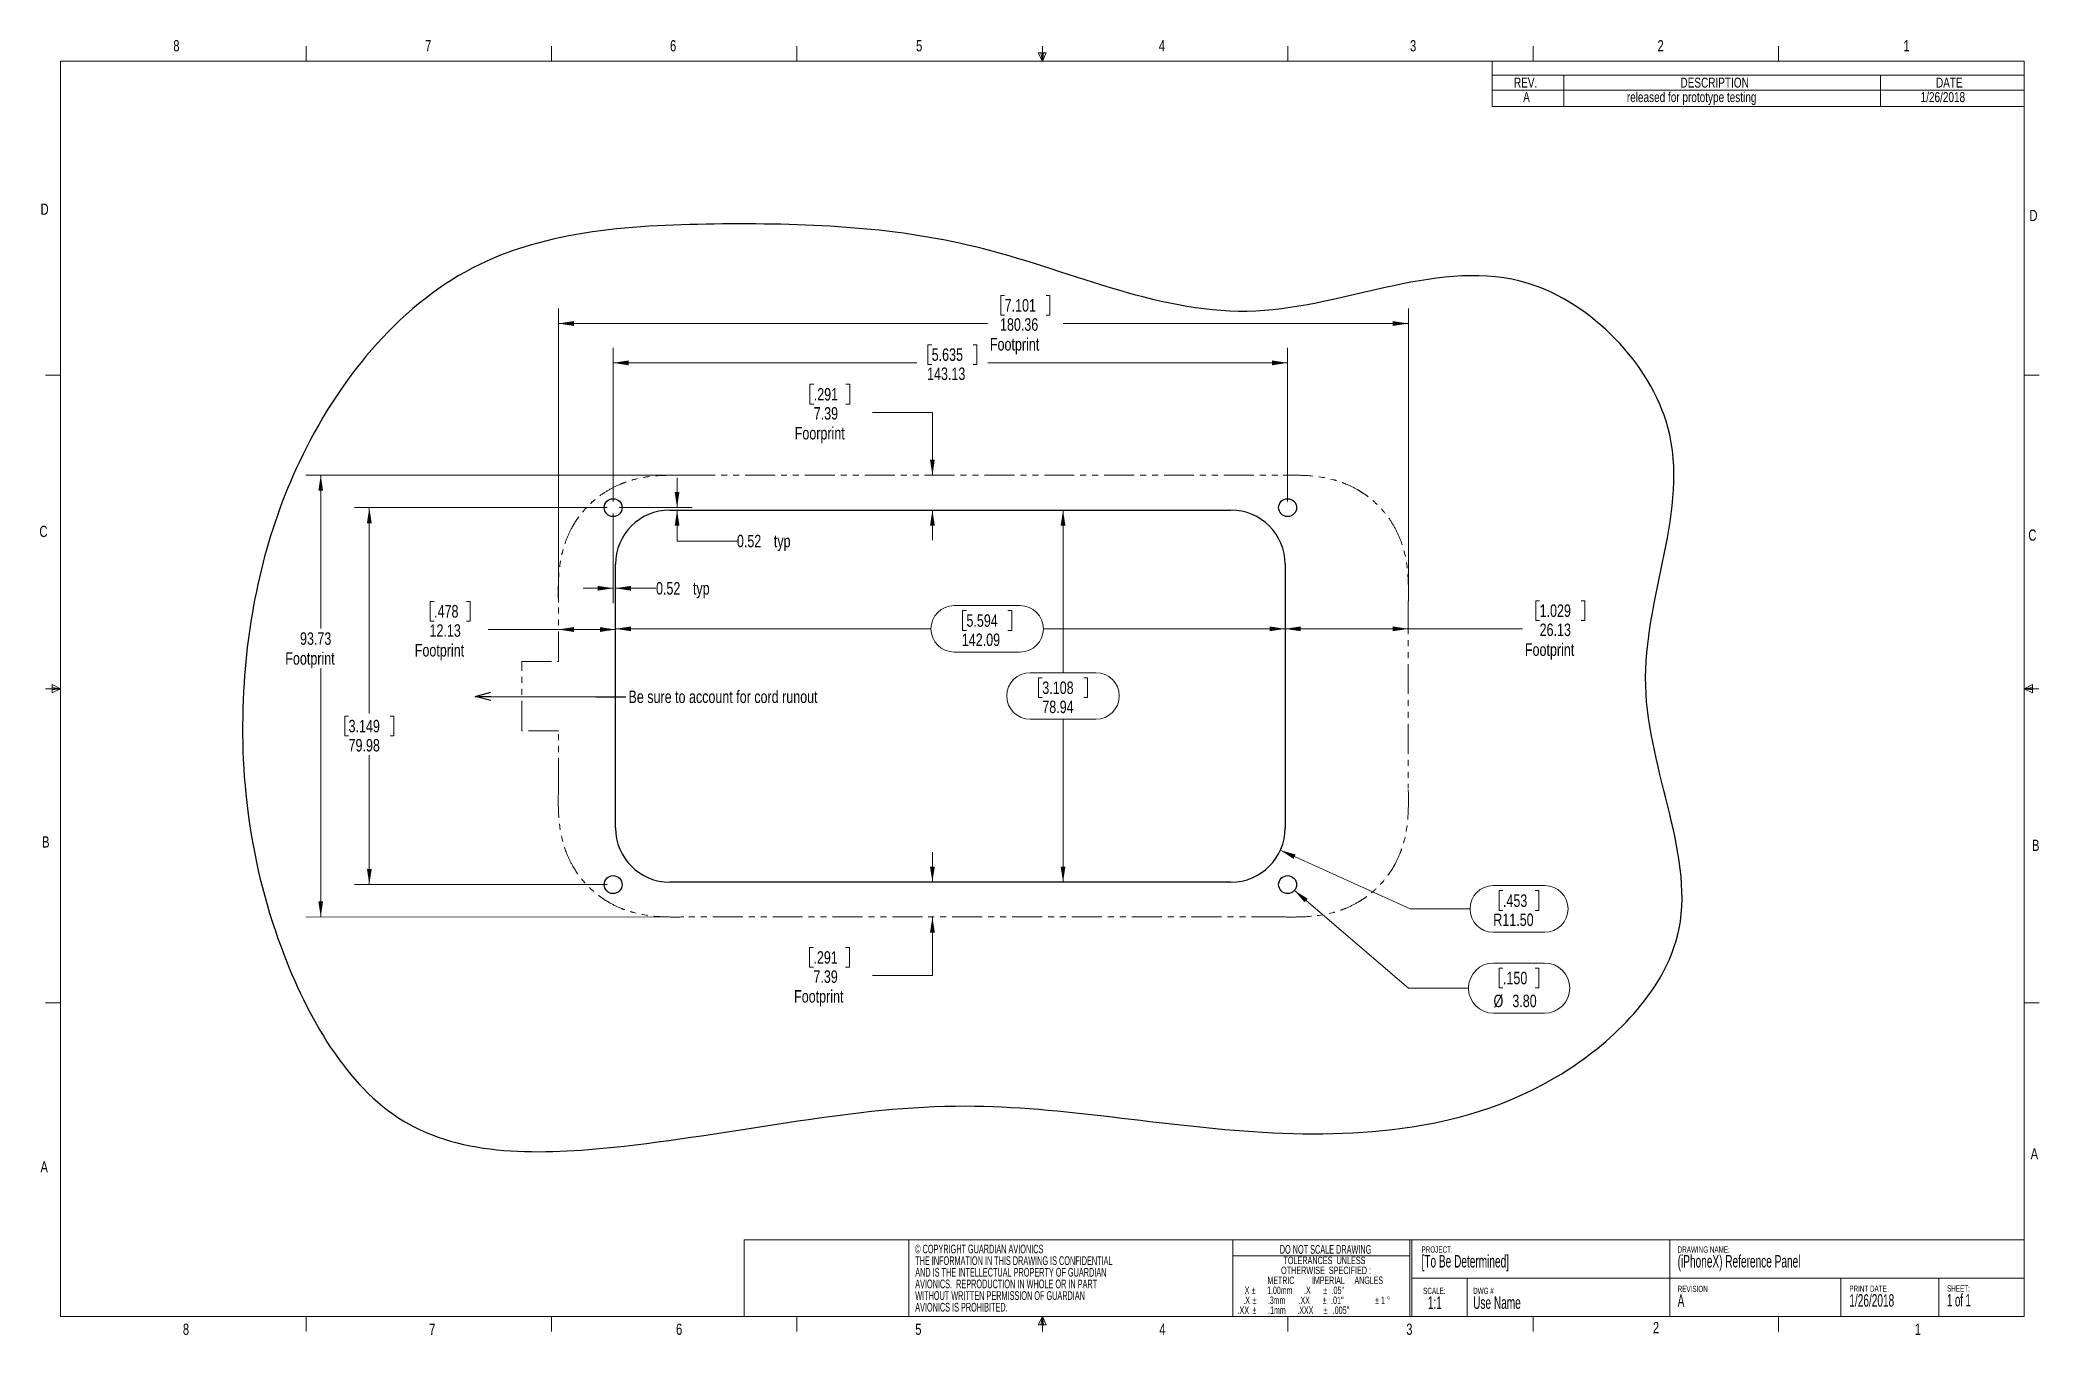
# Model space of a CAD drawing. Header units: millimetres. Extents: x 3 to 428, y 3 to 278.
import ezdxf

# ---------------------------------------------------------------- set-up
doc = ezdxf.new("R2010")
doc.units = ezdxf.units.MM
doc.linetypes.add('PHANTOM', pattern=[12.7, 6.35, -1.27, 1.27, -1.27, 1.27, -1.27])
doc.styles.add('SLDTEXTSTYLE0', font='TXT', dxfattribs={"width": 0.605})
doc.styles.add('SLDTEXTSTYLE1', font='TXT', dxfattribs={"width": 0.75})
doc.styles.add('SLDTEXTSTYLE2', font='TXT', dxfattribs={"width": 0.561765})
doc.styles.add('SLDTEXTSTYLE3', font='TXT', dxfattribs={"width": 0.56})
doc.styles.add('SLDTEXTSTYLE4', font='TXT', dxfattribs={"width": 0.5525})
doc.styles.add('SLDTEXTSTYLE5', font='TXT', dxfattribs={"width": 0.57})
doc.dimstyles.new('SLDDIMSTYLE0', dxfattribs={"dimtxt": 2.645833, "dimasz": 3.302, "dimexe": 0, "dimexo": 0.0625, "dimgap": 0.661458, "dimtad": 0, "dimtih": 1, "dimtoh": 1, "dimrnd": 1e-09, "dimzin": 12, "dimdsep": 46, "dimtxsty": 'SLDTEXTSTYLE1', "dimsah": 1, "dimcen": 0.09, "dimadec": 0, "dimazin": 3, "dimtfac": 1, "dimtofl": 0, "dimtmove": 0, "dimatfit": 3, "dimfxl": 1, "dimfrac": 2, "dimtolj": 1, "dimtzin": 12, "dimarcsym": 0})
doc.dimstyles.new('SLDDIMSTYLE1', dxfattribs={"dimtxt": 2.645833, "dimasz": 3.302, "dimexe": 0, "dimexo": 0.0625, "dimgap": 0.661458, "dimtad": 0, "dimtih": 1, "dimtoh": 1, "dimrnd": 1e-09, "dimzin": 4, "dimdsep": 46, "dimtxsty": 'SLDTEXTSTYLE1', "dimsah": 1, "dimcen": 0, "dimadec": 0, "dimazin": 1, "dimtfac": 1, "dimtofl": 0, "dimtmove": 0, "dimatfit": 3, "dimfxl": 1, "dimfrac": 2, "dimtolj": 1, "dimtzin": 12, "dimarcsym": 0})
doc.dimstyles.new('SLDDIMSTYLE2', dxfattribs={"dimtxt": 2.645833, "dimasz": 3.302, "dimexe": 0, "dimexo": 0.0625, "dimgap": 0.661458, "dimtad": 0, "dimtih": 1, "dimtoh": 1, "dimrnd": 1e-09, "dimzin": 4, "dimdsep": 46, "dimtxsty": 'SLDTEXTSTYLE1', "dimsah": 1, "dimcen": 0, "dimadec": 0, "dimazin": 1, "dimtfac": 1, "dimtofl": 0, "dimtmove": 0, "dimatfit": 3, "dimfxl": 1, "dimfrac": 2, "dimtolj": 1, "dimtzin": 12, "dimarcsym": 0})
doc.dimstyles.new('SLDDIMSTYLE3', dxfattribs={"dimtxt": 2.645833, "dimasz": 3.302, "dimexe": 0, "dimexo": 0.0625, "dimgap": 0.661458, "dimtad": 0, "dimtih": 1, "dimtoh": 1, "dimrnd": 1e-09, "dimzin": 12, "dimdsep": 46, "dimtxsty": 'SLDTEXTSTYLE1', "dimsah": 1, "dimcen": 0.09, "dimadec": 0, "dimazin": 3, "dimtfac": 1, "dimtofl": 0, "dimtmove": 0, "dimatfit": 3, "dimfxl": 1, "dimfrac": 2, "dimtolj": 1, "dimtzin": 12, "dimarcsym": 0})
doc.dimstyles.new('SLDDIMSTYLE4', dxfattribs={"dimtxt": 2.645833, "dimasz": 3.302, "dimexe": 0, "dimexo": 0.0625, "dimgap": 0.661458, "dimtad": 0, "dimtih": 1, "dimtoh": 1, "dimrnd": 1e-09, "dimzin": 12, "dimdsep": 46, "dimtxsty": 'SLDTEXTSTYLE1', "dimsah": 1, "dimcen": 0.09, "dimadec": 0, "dimazin": 3, "dimtfac": 1, "dimtmove": 0, "dimatfit": 0, "dimfxl": 1, "dimfrac": 2, "dimtolj": 1, "dimtzin": 12, "dimarcsym": 0})
doc.dimstyles.new('SLDDIMSTYLE5', dxfattribs={"dimtxt": 2.645833, "dimasz": 3.302, "dimexe": 0, "dimexo": 0.0625, "dimgap": 0.661458, "dimtad": 0, "dimtih": 1, "dimtoh": 1, "dimrnd": 1e-09, "dimdsep": 46, "dimtxsty": 'SLDTEXTSTYLE1', "dimsah": 1, "dimcen": 0.09, "dimadec": 0, "dimazin": 2, "dimtfac": 1, "dimtmove": 0, "dimatfit": 0, "dimfxl": 1, "dimfrac": 2, "dimtolj": 1, "dimtzin": 12, "dimarcsym": 0})
doc.dimstyles.new('SLDDIMSTYLE6', dxfattribs={"dimtxt": 0.18, "dimasz": 3.302, "dimexe": 0, "dimexo": 0.0625, "dimgap": 0, "dimtad": 0, "dimtih": 1, "dimtoh": 1, "dimdec": 0, "dimrnd": 1e-09, "dimzin": 0, "dimdsep": 46, "dimtxsty": 'Standard', "dimblk1": 'OPEN30', "dimblk2": 'OPEN30', "dimsah": 1, "dimcen": 0.09, "dimadec": 0, "dimazin": 0, "dimtfac": 3.302, "dimtdec": 0, "dimtofl": 0, "dimtmove": 0, "dimatfit": 3, "dimldrblk": 'OPEN30', "dimfxl": 1, "dimfrac": 2, "dimtolj": 1, "dimtzin": 0, "dimarcsym": 0})

# ---------------------------------------------------------------- blocks, each defined once
blk = doc.blocks.new('Block2')
at = {"color": 7, "linetype": 'Continuous', "lineweight": 18}
for p, q in [((12.8, 105.79), (11.04, 106.69)), ((11.04, 106.69), (11.04, 104.98)), ((11.04, 106.1), (12.8, 105.79)), ((12.8, 105.79), (9.62, 105.79)), ((11.04, 104.98), (12.8, 105.79)), ((11.04, 105.56), (12.8, 105.79)), ((11.04, 105.56), (12.8, 105.79))]:
    blk.add_line(p, q, dxfattribs=at)
blk = doc.blocks.new('Block3')
at = {"color": 7, "linetype": 'Continuous', "lineweight": 18}
for p, q in [((0, 0.81), (1.76, 1.71)), ((1.76, 1.12), (0, 0.81)), ((1.76, 0.58), (0, 0.81)), ((1.76, 0.58), (0, 0.81)), ((1.76, 0), (0, 0.81)), ((0, 0.81), (3.17, 0.81)), ((1.76, 1.71), (1.76, 0))]:
    blk.add_line(p, q, dxfattribs=at)
blk = doc.blocks.new('SW_NOTE_0')
at = {"color": 0, "linetype": 'Continuous', "lineweight": 0, "attachment_point": 1, "style": 'SLDTEXTSTYLE0'}
for s, insert, char_height in [('PROJECT:', (0, 1.71), 1.323), ('[To Be Determined]', (0, -0.12), 2.6458)]:
    blk.add_mtext(s, dxfattribs=dict(at, insert=insert, char_height=char_height))
blk = doc.blocks.new('SW_NOTE_1')
at = {"color": 0, "linetype": 'Continuous', "lineweight": 0, "attachment_point": 1, "style": 'SLDTEXTSTYLE0'}
for s, insert, char_height in [('SCALE:', (0, 1.71), 1.323), ('1:1', (0.99, -0.12), 2.646)]:
    blk.add_mtext(s, dxfattribs=dict(at, insert=insert, char_height=char_height))
blk = doc.blocks.new('SW_NOTE_2')
at = {"color": 0, "linetype": 'Continuous', "lineweight": 0, "attachment_point": 2}
for s, insert, char_height, style in [('DO NOT SCALE DRAWING', (15.77, 2.39), 1.8521, 'SLDTEXTSTYLE0'), ('OTHERWISE  SPECIFIED :', (15.87, -2.19), 1.5875, 'SLDTEXTSTYLE0'), ('TOLERANCES  UNLESS', (15.53, -0.07), 1.5875, 'SLDTEXTSTYLE0'), ('X', (-0.89, -6.42), 1.59, 'SLDTEXTSTYLE0'), ('%%p', (0.52, -6.42), 1.587, 'SLDTEXTSTYLE0'), ('1.00mm      .X', (7.99, -6.42), 1.5875, 'SLDTEXTSTYLE3'), ('METRIC         IMPERIAL     ANGLES', (15.7, -4.3), 1.5875, 'SLDTEXTSTYLE2'), ('%%p', (15.68, -6.42), 1.587, 'SLDTEXTSTYLE0'), ('.05"', (18.36, -6.42), 1.587, 'SLDTEXTSTYLE0'), ('.XX', (-1.69, -10.65), 1.587, 'SLDTEXTSTYLE0'), ('.X', (-0.99, -8.54), 1.587, 'SLDTEXTSTYLE0'), ('%%p', (0.66, -10.65), 1.587, 'SLDTEXTSTYLE0'), ('%%p', (0.68, -8.54), 1.587, 'SLDTEXTSTYLE0'), ('.3mm       .XX', (7.98, -8.54), 1.5875, 'SLDTEXTSTYLE4'), ('.1mm      .XXX', (8.38, -10.65), 1.5875, 'SLDTEXTSTYLE3'), ('%%p', (15.58, -8.54), 1.587, 'SLDTEXTSTYLE0'), ('%%p', (15.75, -10.65), 1.587, 'SLDTEXTSTYLE0'), ('.01"', (18.26, -8.54), 1.587, 'SLDTEXTSTYLE0'), ('.005"', (19.03, -10.65), 1.587, 'SLDTEXTSTYLE0'), ('%%p', (26.67, -8.54), 1.587, 'SLDTEXTSTYLE0'), ('1', (27.96, -8.54), 1.59, 'SLDTEXTSTYLE0'), ('%%d', (29.12, -8.54), 1.587, 'SLDTEXTSTYLE0')]:
    blk.add_mtext(s, dxfattribs=dict(at, insert=insert, char_height=char_height, style=style))
blk = doc.blocks.new('SW_NOTE_3')
at = {"color": 0, "linetype": 'Continuous', "lineweight": 0, "attachment_point": 1, "style": 'SLDTEXTSTYLE0'}
for s, insert, char_height in [('DWG #', (0, 1.71), 1.323), ('Use Name', (0, -0.12), 2.646)]:
    blk.add_mtext(s, dxfattribs=dict(at, insert=insert, char_height=char_height))
blk = doc.blocks.new('SW_NOTE_4')
at = {"color": 0, "linetype": 'Continuous', "lineweight": 0, "attachment_point": 1, "style": 'SLDTEXTSTYLE0'}
for s, insert, char_height in [('REVISION', (0, 1.71), 1.323), ('A', (0, -0.12), 2.65)]:
    blk.add_mtext(s, dxfattribs=dict(at, insert=insert, char_height=char_height))
blk = doc.blocks.new('SW_NOTE_5')
at = {"color": 0, "linetype": 'Continuous', "lineweight": 0, "attachment_point": 1}
for s, insert, char_height, style in [('SHEET:', (0, 1.71), 1.323, 'SLDTEXTSTYLE0'), ('1 of 1', (0, -0.12), 2.646, 'SLDTEXTSTYLE5')]:
    blk.add_mtext(s, dxfattribs=dict(at, insert=insert, char_height=char_height, style=style))
blk = doc.blocks.new('SW_NOTE_6')
at = {"color": 0, "linetype": 'Continuous', "lineweight": 0, "attachment_point": 1, "style": 'SLDTEXTSTYLE0'}
for s, insert, char_height in [('DRAWING NAME:', (0, 1.71), 1.3229), ('(iPhoneX) Reference Panel', (0, -0.12), 2.6458)]:
    blk.add_mtext(s, dxfattribs=dict(at, insert=insert, char_height=char_height))
blk = doc.blocks.new('SW_NOTE_7')
at = {"color": 0, "linetype": 'Continuous', "lineweight": 0, "attachment_point": 1, "style": 'SLDTEXTSTYLE0'}
for s, insert, char_height in [('PRINT DATE', (0, 1.71), 1.323), ('1/26/2018', (0, -0.12), 2.646)]:
    blk.add_mtext(s, dxfattribs=dict(at, insert=insert, char_height=char_height))
blk = doc.blocks.new('SW_NOTE_8')
at = {"color": 0, "linetype": 'Continuous', "lineweight": 0, "char_height": 1.8521, "attachment_point": 1, "style": 'SLDTEXTSTYLE0'}
for s, insert in [('© COPYRIGHT GUARDIAN AVIONICS', (0, 2.39)), ('AND IS THE INTELLECTUAL PROPERTY OF GUARDIAN', (0, -2.55)), ('THE INFORMATION IN THIS DRAWING IS CONFIDENTIAL', (0, -0.08)), ('AVIONICS.  REPRODUCTION IN WHOLE OR IN PART', (0, -5.02)), ('WITHOUT WRITTEN PERMISSION OF GUARDIAN', (0, -7.49)), ('AVIONICS IS PROHIBITED.', (0, -9.96))]:
    blk.add_mtext(s, dxfattribs=dict(at, insert=insert))
blk = doc.blocks.new('SW_TABLEANNOTATION_0')
at = {"color": 0, "linetype": 'Continuous', "lineweight": 18}
for p, q in [((0, 0), (0, -9.63)), ((112.87, 0), (0, 0)), ((112.87, -9.63), (112.87, 0)), ((0, -2.95), (112.87, -2.95)), ((15.24, -2.95), (15.24, -6.13)), ((82.39, -2.95), (82.39, -6.13)), ((0, -6.13), (112.87, -6.13)), ((15.24, -6.13), (15.24, -9.63)), ((82.39, -6.13), (82.39, -9.63)), ((0, -9.63), (112.87, -9.63))]:
    blk.add_line(p, q, dxfattribs=at)
at = {"color": 0, "linetype": 'Continuous', "lineweight": 18, "attachment_point": 1, "style": 'SLDTEXTSTYLE1'}
for s, insert, char_height in [('REV.', (4.63, -3.49), 2.117), ('DESCRIPTION', (39.96, -3.49), 2.1167), ('DATE', (94.18, -3.49), 2.117), ('A', (6.58, -6.56), 2.12), ('released for prototype testing', (28.58, -6.56), 2.1167), ('1/26/2018', (90.92, -6.56), 2.117)]:
    blk.add_mtext(s, dxfattribs=dict(at, insert=insert, char_height=char_height))
blk = doc.blocks.new('_D')
at = {"color": 7, "linetype": 'Continuous', "lineweight": 18}
for p, q in [((197.4, 157.6), (211.37, 157.6)), ((199.99, 156.53), (199.18, 156.53)), ((199.18, 156.53), (199.18, 152.33)), ((208.78, 156.53), (209.59, 156.53)), ((209.59, 156.53), (209.59, 152.33)), ((125.53, 152.66), (192.46, 152.66)), ((199.18, 152.33), (199.99, 152.33)), ((209.59, 152.33), (208.78, 152.33)), ((267.62, 152.66), (216.31, 152.66)), ((211.37, 147.73), (197.4, 147.73))]:
    blk.add_line(p, q, dxfattribs=at)
for centre, start, end in [((197.4, 152.66), 90, 270), ((211.37, 152.66), 270, 90)]:
    blk.add_arc(centre, 4.94, start, end, dxfattribs=at)
for points in [[(125.53, 152.66), (128.83, 152.16), (128.83, 153.17)], [(267.62, 152.66), (264.32, 153.17), (264.32, 152.16)]]:
    blk.add_solid(points, dxfattribs=at)
at = {"color": 7, "linetype": 'Continuous', "lineweight": 18, "char_height": 2.646, "attachment_point": 1, "style": 'SLDTEXTSTYLE1'}
for s, insert in [('5.594', (199.99, 155.74)), ('142.09', (199.01, 151.67))]:
    blk.add_mtext(s, dxfattribs=dict(at, insert=insert))
blk = doc.blocks.new('_D_1')
at = {"color": 7, "linetype": 'Continuous', "lineweight": 18}
for p, q in [((220.49, 177.86), (220.49, 143.36)), ((213.5, 143.36), (227.47, 143.36)), ((216.09, 142.28), (215.28, 142.28)), ((215.28, 142.28), (215.28, 138.08)), ((224.88, 142.28), (225.69, 142.28)), ((225.69, 142.28), (225.69, 138.08)), ((215.28, 138.08), (216.09, 138.08)), ((225.69, 138.08), (224.88, 138.08)), ((227.47, 133.48), (213.5, 133.48)), ((220.49, 98.92), (220.49, 133.48))]:
    blk.add_line(p, q, dxfattribs=at)
for centre, start, end in [((213.5, 138.42), 90, 270), ((227.47, 138.42), 270, 90)]:
    blk.add_arc(centre, 4.94, start, end, dxfattribs=at)
for points in [[(220.49, 177.86), (219.98, 174.56), (220.99, 174.56)], [(220.49, 98.92), (220.99, 102.22), (219.98, 102.22)]]:
    blk.add_solid(points, dxfattribs=at)
at = {"color": 7, "linetype": 'Continuous', "lineweight": 18, "char_height": 2.646, "attachment_point": 1, "style": 'SLDTEXTSTYLE1'}
for s, insert in [('3.108', (216.09, 141.49)), ('78.94', (216.09, 137.43))]:
    blk.add_mtext(s, dxfattribs=dict(at, insert=insert))
blk = doc.blocks.new('_D_2')
at = {"color": 7, "linetype": 'Continuous', "lineweight": 18}
for p, q in [((266.6, 105.69), (294.15, 93.24)), ((311.79, 98.18), (322.72, 98.18)), ((313.84, 97.11), (313.03, 97.11)), ((313.03, 97.11), (313.03, 92.9)), ((320.68, 97.11), (321.48, 97.11)), ((321.48, 97.11), (321.48, 92.9)), ((294.15, 93.24), (306.85, 93.24)), ((313.03, 92.9), (313.84, 92.9)), ((321.48, 92.9), (320.68, 92.9)), ((322.72, 88.3), (311.79, 88.3))]:
    blk.add_line(p, q, dxfattribs=at)
for centre, start, end in [((311.79, 93.24), 90, 270), ((322.72, 93.24), 270, 90)]:
    blk.add_arc(centre, 4.94, start, end, dxfattribs=at)
blk.add_solid([(266.6, 105.69), (269.4, 103.86), (269.82, 104.79)], dxfattribs=at)
at = {"color": 7, "linetype": 'Continuous', "lineweight": 18, "char_height": 2.646, "attachment_point": 1, "style": 'SLDTEXTSTYLE1'}
for s, insert in [('.453', (313.84, 96.31)), ('R11.50', (311.79, 92.25))]:
    blk.add_mtext(s, dxfattribs=dict(at, insert=insert))
blk = doc.blocks.new('_D_3')
at = {"color": 7, "linetype": 'Continuous', "lineweight": 18}
for p, q in [((123.74, 178.38), (70.1, 178.38)), ((73.28, 178.38), (73.28, 134.68)), ((68.88, 134.15), (68.08, 134.15)), ((68.08, 134.15), (68.08, 129.94)), ((77.68, 134.15), (78.48, 134.15)), ((78.48, 134.15), (78.48, 129.94)), ((68.08, 129.94), (68.88, 129.94)), ((78.48, 129.94), (77.68, 129.94)), ((73.28, 98.4), (73.28, 125.88)), ((123.74, 98.4), (70.1, 98.4))]:
    blk.add_line(p, q, dxfattribs=at)
for points in [[(73.28, 178.38), (72.77, 175.08), (73.79, 175.08)], [(73.28, 98.4), (73.79, 101.7), (72.77, 101.7)]]:
    blk.add_solid(points, dxfattribs=at)
at = {"color": 7, "linetype": 'Continuous', "lineweight": 18, "char_height": 2.646, "attachment_point": 1, "style": 'SLDTEXTSTYLE1'}
for s, insert in [('3.149', (68.88, 133.35)), ('79.98', (68.88, 129.29))]:
    blk.add_mtext(s, dxfattribs=dict(at, insert=insert))
blk = doc.blocks.new('_D_4')
at = {"color": 7, "linetype": 'Continuous', "lineweight": 18}
for p, q in [((125.01, 179.65), (125.01, 212.27)), ((192.61, 212.96), (191.81, 212.96)), ((191.81, 212.96), (191.81, 208.76)), ((201.41, 212.96), (202.21, 212.96)), ((202.21, 212.96), (202.21, 208.76)), ((268.14, 179.65), (268.14, 212.27)), ((125.01, 209.1), (189.49, 209.1)), ((191.81, 208.76), (192.61, 208.76)), ((202.21, 208.76), (201.41, 208.76)), ((268.14, 209.1), (204.53, 209.1))]:
    blk.add_line(p, q, dxfattribs=at)
for points in [[(125.01, 209.1), (128.31, 208.59), (128.31, 209.61)], [(268.14, 209.1), (264.84, 209.61), (264.84, 208.59)]]:
    blk.add_solid(points, dxfattribs=at)
at = {"color": 7, "linetype": 'Continuous', "lineweight": 18, "char_height": 2.646, "attachment_point": 1, "style": 'SLDTEXTSTYLE1'}
for s, insert in [('5.635', (192.61, 212.17)), ('143.13', (191.64, 208.11))]:
    blk.add_mtext(s, dxfattribs=dict(at, insert=insert))
blk = doc.blocks.new('_D_5')
at = {"color": 7, "linetype": 'Continuous', "lineweight": 18}
for p, q in [((269.58, 97.16), (293.81, 76.43)), ((311.84, 81.75), (322.67, 81.75)), ((313.84, 80.68), (313.03, 80.68)), ((313.03, 80.68), (313.03, 76.48)), ((320.68, 80.68), (321.48, 80.68)), ((321.48, 80.68), (321.48, 76.48)), ((293.81, 76.43), (306.51, 76.43)), ((313.03, 76.48), (313.84, 76.48)), ((321.48, 76.48), (320.68, 76.48)), ((322.67, 71.1), (311.84, 71.1))]:
    blk.add_line(p, q, dxfattribs=at)
for centre, start, end in [((311.84, 76.43), 90, 270), ((322.67, 76.43), 270, 90)]:
    blk.add_arc(centre, 5.33, start, end, dxfattribs=at)
blk.add_solid([(269.58, 97.16), (271.76, 94.63), (272.42, 95.4)], dxfattribs=at)
at = {"color": 7, "linetype": 'Continuous', "lineweight": 18, "char_height": 2.646, "attachment_point": 1, "style": 'SLDTEXTSTYLE1'}
for s, insert in [('.150', (313.84, 79.89)), ('%%c', (311.84, 75.04)), ('3.80', (315.83, 75.04))]:
    blk.add_mtext(s, dxfattribs=dict(at, insert=insert))
blk = doc.blocks.new('_D_6')
at = {"color": 7, "linetype": 'Continuous', "lineweight": 18}
for p, q in [((139.05, 185.25), (59.79, 185.25)), ((62.97, 185.25), (62.97, 152.71)), ((62.97, 91.53), (62.97, 144.3)), ((139.05, 91.52), (59.79, 91.53))]:
    blk.add_line(p, q, dxfattribs=at)
for points in [[(62.97, 185.25), (62.46, 181.95), (63.47, 181.95)], [(62.97, 91.53), (63.47, 94.83), (62.46, 94.83)]]:
    blk.add_solid(points, dxfattribs=at)
at = {"color": 7, "linetype": 'Continuous', "lineweight": 18, "char_height": 2.646, "attachment_point": 1, "style": 'SLDTEXTSTYLE1'}
for s, insert in [('93.73', (58.57, 151.92)), ('Footprint', (55.45, 147.71))]:
    blk.add_mtext(s, dxfattribs=dict(at, insert=insert))
blk = doc.blocks.new('_D_7')
at = {"color": 7, "linetype": 'Continuous', "lineweight": 18}
for p, q in [((113.4, 159.17), (113.4, 220.63)), ((208.09, 223.42), (207.28, 223.42)), ((207.28, 223.42), (207.28, 219.21)), ((216.88, 223.42), (217.69, 223.42)), ((217.69, 223.42), (217.69, 219.21)), ((293.76, 159.17), (293.76, 220.63)), ((113.4, 217.45), (204.43, 217.45)), ((207.28, 219.21), (208.09, 219.21)), ((217.69, 219.21), (216.88, 219.21)), ((293.76, 217.45), (220.54, 217.45))]:
    blk.add_line(p, q, dxfattribs=at)
for points in [[(113.4, 217.45), (116.7, 216.94), (116.7, 217.96)], [(293.76, 217.45), (290.45, 217.96), (290.45, 216.94)]]:
    blk.add_solid(points, dxfattribs=at)
at = {"color": 7, "linetype": 'Continuous', "lineweight": 18, "char_height": 2.646, "attachment_point": 1, "style": 'SLDTEXTSTYLE1'}
for s, insert in [('7.101', (208.09, 222.63)), ('180.36', (207.11, 218.56)), ('Footprint', (204.97, 214.36))]:
    blk.add_mtext(s, dxfattribs=dict(at, insert=insert))
blk = doc.blocks.new('_D_8')
at = {"color": 7, "linetype": 'Continuous', "lineweight": 18}
for p, q in [((321.62, 158.63), (320.82, 158.63)), ((320.82, 158.63), (320.82, 154.43)), ((330.42, 158.63), (331.22, 158.63)), ((331.22, 158.63), (331.22, 154.43)), ((320.82, 154.43), (321.62, 154.43)), ((331.22, 154.43), (330.42, 154.43)), ((267.62, 152.66), (293.76, 152.66)), ((293.76, 152.66), (317.96, 152.66))]:
    blk.add_line(p, q, dxfattribs=at)
for points in [[(267.62, 152.66), (270.92, 152.16), (270.92, 153.17)], [(293.76, 152.66), (290.45, 153.17), (290.45, 152.16)]]:
    blk.add_solid(points, dxfattribs=at)
at = {"color": 7, "linetype": 'Continuous', "lineweight": 18, "char_height": 2.646, "attachment_point": 1, "style": 'SLDTEXTSTYLE1'}
for s, insert in [('1.029', (321.62, 157.84)), ('26.13', (321.62, 153.78)), ('Footprint', (318.5, 149.57))]:
    blk.add_mtext(s, dxfattribs=dict(at, insert=insert))
blk = doc.blocks.new('_D_9')
at = {"color": 7, "linetype": 'Continuous', "lineweight": 18}
for p, q in [((87.03, 158.49), (86.22, 158.49)), ((86.22, 158.49), (86.22, 154.29)), ((93.87, 158.49), (94.67, 158.49)), ((94.67, 158.49), (94.67, 154.29)), ((86.22, 154.29), (87.03, 154.29)), ((94.67, 154.29), (93.87, 154.29)), ((113.4, 152.52), (98.51, 152.52)), ((125.53, 152.52), (113.4, 152.52))]:
    blk.add_line(p, q, dxfattribs=at)
for points in [[(113.4, 152.52), (116.7, 152.01), (116.7, 153.03)], [(125.53, 152.52), (122.23, 153.03), (122.23, 152.01)]]:
    blk.add_solid(points, dxfattribs=at)
at = {"color": 7, "linetype": 'Continuous', "lineweight": 18, "char_height": 2.646, "attachment_point": 1, "style": 'SLDTEXTSTYLE1'}
for s, insert in [('.478', (87.03, 157.7)), ('12.13', (86.05, 153.63)), ('Footprint', (82.93, 149.43))]:
    blk.add_mtext(s, dxfattribs=dict(at, insert=insert))
blk = doc.blocks.new('_D_10')
at = {"color": 7, "linetype": 'Continuous', "lineweight": 18}
for p, q in [((167.59, 204.55), (166.78, 204.55)), ((166.78, 204.55), (166.78, 200.35)), ((174.43, 204.55), (175.23, 204.55)), ((175.23, 204.55), (175.23, 200.35)), ((166.78, 200.35), (167.59, 200.35)), ((175.23, 200.35), (174.43, 200.35)), ((180.07, 198.58), (192.77, 198.58)), ((192.77, 198.58), (192.77, 185.25)), ((192.77, 177.86), (192.77, 171.51))]:
    blk.add_line(p, q, dxfattribs=at)
for points in [[(192.77, 185.25), (193.28, 188.56), (192.26, 188.56)], [(192.77, 177.86), (192.26, 174.56), (193.28, 174.56)]]:
    blk.add_solid(points, dxfattribs=at)
at = {"color": 7, "linetype": 'Continuous', "lineweight": 18, "char_height": 2.646, "attachment_point": 1, "style": 'SLDTEXTSTYLE1'}
for s, insert in [('.291', (167.59, 203.76)), ('7.39', (167.59, 199.7)), ('Foorprint', (163.55, 195.49))]:
    blk.add_mtext(s, dxfattribs=dict(at, insert=insert))
blk = doc.blocks.new('_D_11')
at = {"color": 7, "linetype": 'Continuous', "lineweight": 18}
for p, q in [((192.77, 98.92), (192.77, 105.27)), ((192.77, 79.09), (192.77, 91.52)), ((167.52, 85.06), (166.71, 85.06)), ((166.71, 85.06), (166.71, 80.86)), ((174.36, 85.06), (175.16, 85.06)), ((175.16, 85.06), (175.16, 80.86)), ((166.71, 80.86), (167.52, 80.86)), ((175.16, 80.86), (174.36, 80.86)), ((180.07, 79.09), (192.77, 79.09))]:
    blk.add_line(p, q, dxfattribs=at)
for points in [[(192.77, 98.92), (193.28, 102.22), (192.26, 102.22)], [(192.77, 91.52), (192.26, 88.22), (193.28, 88.22)]]:
    blk.add_solid(points, dxfattribs=at)
at = {"color": 7, "linetype": 'Continuous', "lineweight": 18, "char_height": 2.646, "attachment_point": 1, "style": 'SLDTEXTSTYLE1'}
for s, insert in [('.291', (167.52, 84.27)), ('7.39', (167.52, 80.2)), ('Footprint', (163.42, 76))]:
    blk.add_mtext(s, dxfattribs=dict(at, insert=insert))
blk = doc.blocks.new('_D_12')
at = {"color": 7, "linetype": 'Continuous', "lineweight": 18}
for p, q in [((125.01, 177.11), (125.01, 158.09)), ((125.01, 161.27), (118.66, 161.27)), ((125.53, 161.27), (134.12, 161.27))]:
    blk.add_line(p, q, dxfattribs=at)
for points in [[(125.01, 161.27), (121.71, 161.78), (121.71, 160.76)], [(125.53, 161.27), (128.83, 160.76), (128.83, 161.78)]]:
    blk.add_solid(points, dxfattribs=at)
at = {"color": 7, "linetype": 'Continuous', "lineweight": 18, "char_height": 2.646, "attachment_point": 1, "style": 'SLDTEXTSTYLE1'}
for s, insert in [('0.52', (134.12, 162.58)), ('typ', (141.95, 162.58))]:
    blk.add_mtext(s, dxfattribs=dict(at, insert=insert))
blk = doc.blocks.new('_D_13')
at = {"color": 7, "linetype": 'Continuous', "lineweight": 18}
for p, q in [((138.58, 178.38), (138.58, 184.73)), ((126.28, 178.38), (141.76, 178.38)), ((138.58, 171.3), (138.58, 177.86)), ((151.28, 171.3), (138.58, 171.3))]:
    blk.add_line(p, q, dxfattribs=at)
for points in [[(138.58, 178.38), (139.09, 181.68), (138.08, 181.68)], [(138.58, 177.86), (138.08, 174.56), (139.09, 174.56)]]:
    blk.add_solid(points, dxfattribs=at)
at = {"color": 7, "linetype": 'Continuous', "lineweight": 18, "char_height": 2.646, "attachment_point": 1, "style": 'SLDTEXTSTYLE1'}
for s, insert in [('0.52', (151.28, 172.61)), ('typ', (159.12, 172.61))]:
    blk.add_mtext(s, dxfattribs=dict(at, insert=insert))
blk = doc.blocks.new('_Open30')
at = {"color": 0, "linetype": 'ByBlock', "lineweight": -2}
for p, q in [((-1, 0.267949), (0, 0)), ((0, 0), (-1, -0.267949)), ((0, 0), (-1, 0))]:
    blk.add_line(p, q, dxfattribs=at)

msp = doc.modelspace()

# ---------------------------------------------------------------- linework, layer by layer
at = {"color": 7, "linetype": 'Continuous', "lineweight": 18}
for p, q in [((59.851, 273.113), (59.851, 276.288)), ((111.931, 273.113), (111.931, 276.288)), ((164.012, 273.113), (164.012, 276.288)), ((268.174, 273.113), (268.174, 276.288)), ((320.255, 273.113), (320.255, 276.288)), ((372.336, 273.113), (372.336, 276.288)), ((7.77, 273.113), (424.417, 273.113)), ((7.77, 273.113), (7.77, 6.734)), ((424.417, 6.734), (424.417, 273.113)), ((7.77, 206.518), (4.595, 206.518)), ((424.417, 206.518), (427.592, 206.518)), ((7.77, 73.329), (4.595, 73.329)), ((424.417, 73.329), (427.592, 73.329)), ((152.797, 22.993), (424.417, 22.993)), ((152.797, 22.993), (152.797, 6.734)), ((187.749, 22.993), (187.749, 6.734)), ((256.487, 22.993), (256.487, 6.734)), ((294.086, 22.993), (294.086, 6.734)), ((294.483, 22.993), (294.483, 6.734)), ((349.216, 22.993), (349.216, 14.863)), ((294.086, 19.622), (256.487, 19.622)), ((294.483, 14.863), (323.002, 14.863)), ((306.22, 14.863), (306.22, 6.734)), ((323.002, 14.863), (424.417, 14.863)), ((349.216, 6.734), (349.216, 14.863)), ((385.552, 14.863), (385.552, 6.734)), ((406.351, 14.863), (406.351, 6.734)), ((152.797, 6.734), (7.77, 6.734)), ((59.851, 6.734), (59.851, 3.559)), ((111.931, 6.734), (111.931, 3.559)), ((424.417, 6.734), (152.797, 6.734)), ((164.012, 6.734), (164.012, 3.559)), ((268.174, 6.734), (268.174, 3.559)), ((268.174, 6.734), (268.174, 3.559)), ((320.255, 6.734), (320.255, 3.559)), ((320.255, 6.734), (320.255, 3.559)), ((372.336, 6.734), (372.336, 3.559)), ((372.336, 6.734), (372.336, 3.559))]:
    msp.add_line(p, q, dxfattribs=at)
at = {"color": 8, "linetype": 'PHANTOM', "lineweight": 18}
for p, q in [((140.321, 185.254), (266.832, 185.254)), ((113.397, 145.759), (113.397, 157.899)), ((293.756, 157.899), (293.756, 118.879)), ((105.611, 145.759), (113.397, 145.759)), ((105.611, 131.02), (105.611, 145.759)), ((113.397, 131.02), (105.611, 131.02)), ((113.397, 118.879), (113.397, 131.02)), ((266.832, 91.525), (140.321, 91.525))]:
    msp.add_line(p, q, dxfattribs=at)
at = {"color": 7, "linetype": 'Continuous', "lineweight": 25}
for p, q in [((137.031, 177.859), (256.121, 177.859)), ((125.531, 110.42), (125.531, 166.359)), ((267.621, 166.359), (267.621, 110.42)), ((256.121, 98.92), (137.031, 98.92))]:
    msp.add_line(p, q, dxfattribs=at)
for centre in [(125.011, 178.38), (268.142, 178.38), (125.011, 98.399), (268.142, 98.399)]:
    msp.add_circle(centre, 1.899, dxfattribs=at)
for centre, start, end in [((137.031, 166.359), 90, 180), ((256.121, 166.359), 0, 90), ((137.031, 110.42), 180, 270), ((256.121, 110.42), 270, 0)]:
    msp.add_arc(centre, 11.5, start, end, dxfattribs=at)
msp.add_open_spline([(203.631, 233.285), (222.849, 228.374), (260.19, 210.149), (315.57, 239.379), (361.305, 192.308), (333.927, 141.329), (362.057, 91.348), (321.206, 47.746), (263.424, 42.58), (196.255, 56.372), (138.169, 42.216), (78.012, 39.758), (49.708, 87.698), (43.424, 137.919), (55.447, 191.327), (91.401, 236.239), (149.414, 239.521), (185.574, 237.9), (203.631, 233.285)], degree=3, knots=[0, 0, 0, 0, 0.06817718, 0.13498402, 0.1838958, 0.24721765, 0.30877571, 0.35050816, 0.42699903, 0.49981989, 0.58372684, 0.63663528, 0.68778472, 0.75496622, 0.81060947, 0.87393132, 0.93594536, 1, 1, 1, 1], dxfattribs=at)
at = {"color": 8, "linetype": 'PHANTOM', "lineweight": 18}
for points, knots in [([(140.321, 185.254), (139.384, 185.254), (138.447, 185.268), (136.573, 185.254), (135.636, 185.228), (133.765, 185.103), (132.837, 185.005), (130.999, 184.713), (130.09, 184.52), (128.744, 184.147), (128.298, 184.008), (127.411, 183.702), (126.971, 183.533), (125.678, 182.99), (124.847, 182.573), (123.243, 181.639), (122.472, 181.12), (121.364, 180.255), (121.001, 179.953), (120.302, 179.329), (119.965, 179.008), (118.988, 178.012), (118.387, 177.305), (117.555, 176.186), (117.288, 175.803), (116.78, 175.018), (116.537, 174.613), (115.856, 173.383), (115.458, 172.541), (114.779, 170.811), (114.495, 169.925), (114.147, 168.566), (114.044, 168.106), (113.863, 167.186), (113.786, 166.725), (113.587, 165.341), (113.502, 164.414), (113.397, 162.558), (113.379, 161.627), (113.378, 160.23), (113.382, 159.764), (113.391, 158.831), (113.397, 158.365), (113.397, 157.899)], [0, 0, 0, 0, 0.0625, 0.0625, 0.125, 0.125, 0.1875, 0.1875, 0.25, 0.25, 0.28125, 0.28125, 0.3125, 0.3125, 0.375, 0.375, 0.4375, 0.4375, 0.46875, 0.46875, 0.5, 0.5, 0.5625, 0.5625, 0.59375, 0.59375, 0.625, 0.625, 0.6875, 0.6875, 0.75, 0.75, 0.78125, 0.78125, 0.8125, 0.8125, 0.875, 0.875, 0.9375, 0.9375, 0.96875, 0.96875, 1, 1, 1, 1]), ([(293.756, 157.899), (293.756, 158.365), (293.762, 158.831), (293.771, 159.762), (293.775, 160.228), (293.774, 161.625), (293.756, 162.554), (293.599, 165.335), (293.361, 167.179), (292.66, 169.917), (292.376, 170.807), (291.696, 172.539), (291.299, 173.38), (290.394, 175.014), (289.878, 175.81), (288.762, 177.311), (288.159, 178.019), (286.856, 179.346), (286.159, 179.966), (285.047, 180.834), (284.665, 181.112), (283.889, 181.635), (283.493, 181.882), (282.286, 182.584), (281.454, 182.999), (280.163, 183.541), (279.726, 183.708), (278.838, 184.014), (278.387, 184.154), (276.131, 184.775), (274.295, 185.044), (271.509, 185.228), (270.575, 185.254), (268.703, 185.268), (267.767, 185.254), (266.832, 185.254)], [0, 0, 0, 0, 0.03125, 0.03125, 0.0625, 0.0625, 0.125, 0.125, 0.25, 0.25, 0.3125, 0.3125, 0.375, 0.375, 0.4375, 0.4375, 0.5, 0.5, 0.5625, 0.5625, 0.59375, 0.59375, 0.625, 0.625, 0.6875, 0.6875, 0.71875, 0.71875, 0.75, 0.75, 0.875, 0.875, 0.9375, 0.9375, 1, 1, 1, 1]), ([(113.397, 118.879), (113.397, 117.944), (113.378, 117.008), (113.379, 115.139), (113.397, 114.207), (113.557, 111.42), (113.797, 109.576), (114.381, 107.302), (114.511, 106.847), (114.799, 105.954), (114.956, 105.514), (115.469, 104.212), (115.868, 103.371), (116.548, 102.148), (116.789, 101.747), (117.3, 100.958), (117.571, 100.57), (118.413, 99.442), (119.018, 98.733), (120.324, 97.408), (121.021, 96.789), (122.133, 95.924), (122.516, 95.647), (123.296, 95.123), (123.693, 94.876), (124.904, 94.175), (125.738, 93.761), (127.029, 93.223), (127.466, 93.057), (128.353, 92.752), (128.805, 92.613), (131.069, 91.995), (132.903, 91.73), (135.675, 91.55), (136.602, 91.524), (138.461, 91.511), (139.392, 91.525), (140.321, 91.525)], [0, 0, 0, 0, 0.0625, 0.0625, 0.125, 0.125, 0.25, 0.25, 0.28125, 0.28125, 0.3125, 0.3125, 0.375, 0.375, 0.40625, 0.40625, 0.4375, 0.4375, 0.5, 0.5, 0.5625, 0.5625, 0.59375, 0.59375, 0.625, 0.625, 0.6875, 0.6875, 0.71875, 0.71875, 0.75, 0.75, 0.875, 0.875, 0.9375, 0.9375, 1, 1, 1, 1]), ([(266.832, 91.525), (267.767, 91.523), (268.704, 91.511), (270.574, 91.525), (271.507, 91.551), (274.292, 91.734), (276.131, 92.003), (278.395, 92.627), (278.846, 92.767), (279.733, 93.074), (280.169, 93.241), (281.459, 93.782), (282.292, 94.197), (283.502, 94.901), (283.898, 95.15), (284.677, 95.676), (285.06, 95.954), (286.169, 96.819), (286.863, 97.44), (288.165, 98.767), (288.769, 99.477), (289.609, 100.607), (289.878, 100.996), (290.387, 101.785), (290.627, 102.186), (291.304, 103.41), (291.701, 104.251), (292.211, 105.553), (292.367, 105.993), (292.653, 106.886), (292.783, 107.34), (293.363, 109.615), (293.6, 111.454), (293.757, 114.23), (293.774, 115.158), (293.775, 117.018), (293.756, 117.95), (293.756, 118.879)], [0, 0, 0, 0, 0.0625, 0.0625, 0.125, 0.125, 0.25, 0.25, 0.28125, 0.28125, 0.3125, 0.3125, 0.375, 0.375, 0.40625, 0.40625, 0.4375, 0.4375, 0.5, 0.5, 0.5625, 0.5625, 0.59375, 0.59375, 0.625, 0.625, 0.6875, 0.6875, 0.71875, 0.71875, 0.75, 0.75, 0.875, 0.875, 0.9375, 0.9375, 1, 1, 1, 1])]:
    msp.add_open_spline(points, degree=3, knots=knots, dxfattribs=at)

# ---------------------------------------------------------------- block references
at = {"color": 7, "linetype": 'Continuous', "extrusion": (4.9377e-15, 4.9377e-15, -1), "rotation": 270}
msp.add_blockref('Block2', (-321.887, 285.91), dxfattribs=at)
at = {"color": 7, "linetype": 'Continuous', "lineweight": 18}
msp.add_blockref('SW_TABLEANNOTATION_0', (311.545, 273.113), dxfattribs=at)
at = {"color": 7, "linetype": 'Continuous'}
for name, p in [('Block2', (-5.027, 34.13)), ('Block3', (424.417, 139.111))]:
    msp.add_blockref(name, p, dxfattribs=at)
at = {"color": 7, "linetype": 'Continuous', "lineweight": 0}
for name, p in [('SW_NOTE_8', (189.119, 19.612)), ('SW_NOTE_2', (260.428, 19.531)), ('SW_NOTE_0', (296.564, 19.916)), ('SW_NOTE_6', (350.908, 19.916)), ('SW_NOTE_1', (296.899, 11.142)), ('SW_NOTE_3', (307.511, 11.142)), ('SW_NOTE_4', (350.908, 11.557)), ('SW_NOTE_7', (387.337, 11.612)), ('SW_NOTE_5', (408.083, 11.663))]:
    msp.add_blockref(name, p, dxfattribs=at)
at = {"color": 7, "linetype": 'Continuous', "rotation": 90}
msp.add_blockref('Block2', (321.887, -6.063), dxfattribs=at)

# ---------------------------------------------------------------- texts
at = {"color": 7, "linetype": 'Continuous', "lineweight": 0, "attachment_point": 1, "style": 'SLDTEXTSTYLE1'}
for s, insert, char_height in [('8', (31.683, 277.574), 2.381), ('7', (85.116, 277.574), 2.381), ('6', (137.083, 277.574), 2.381), ('5', (189.303, 277.574), 2.381), ('4', (240.809, 277.574), 2.381), ('3', (294.113, 277.574), 2.381), ('2', (346.628, 277.574), 2.381), ('1', (398.807, 277.574), 2.381), ('D', (3.51, 242.896), 2.381), ('D', (425.551, 241.563), 2.381), ('C', (3.271, 174.52), 2.381), ('C', (425.325, 173.757), 2.381), ('Be sure to account for cord runout', (128.279, 139.573), 2.64583), ('B', (3.832, 108.636), 2.381), ('B', (426.095, 107.921), 2.381), ('A', (425.811, 42.459), 2.381), ('A', (3.496, 39.694), 2.381), ('8', (33.718, 5.24), 2.381), ('7', (85.971, 5.24), 2.381), ('6', (138.362, 5.24), 2.381), ('5', (189.119, 5.24), 2.381), ('4', (240.919, 5.24), 2.381), ('3', (293.316, 5.24), 2.381), ('2', (345.658, 5.579), 2.381), ('1', (401.22, 5.24), 2.381)]:
    msp.add_mtext(s, dxfattribs=dict(at, insert=insert, char_height=char_height))

# ---------------------------------------------------------------- dimensions: what is measured, and where the dimension line sits
at = {"color": 7, "linetype": 'Continuous', "lineweight": 18}
for base, p1, p2, text, dimstyle, picture, middle in [((293.756, 217.451), (113.397, 157.899), (293.756, 157.899), '<>\\PFootprint', 'SLDDIMSTYLE0', '_D_7', (212.487, 217.451)), ((125.531, 161.268), (125.011, 178.38), (125.531, 166.359), '<> typ', 'SLDDIMSTYLE5', '_D_12', (140.775, 161.268)), ((113.397, 152.522), (125.531, 166.359), (113.397, 157.899), '<>\\PFootprint', 'SLDDIMSTYLE0', '_D_9', (90.448, 152.522)), ((293.7559, 152.6648), (267.6215, 166.3591), (293.7559, 157.8994), '<>\\PFootprint', 'SLDDIMSTYLE0', '_D_8', (326.0218, 152.6648))]:
    dim = msp.add_linear_dim(base=base, p1=p1, p2=p2, text=text, dimstyle=dimstyle, dxfattribs=at)
    dim.commit()
    dim.dimension.update_dxf_attribs({"geometry": picture, "text_midpoint": middle, "dimtype": 160})
for base, p1, p2, picture, middle in [((268.142, 209.099), (125.011, 178.38), (268.142, 178.38), '_D_4', (197.01, 209.099)), ((267.621, 152.665), (125.531, 166.359), (267.621, 166.359), '_D', (204.386, 152.665))]:
    dim = msp.add_linear_dim(base=base, p1=p1, p2=p2, dimstyle='SLDDIMSTYLE0', dxfattribs=at)
    dim.commit()
    dim.dimension.update_dxf_attribs({"geometry": picture, "text_midpoint": middle, "dimtype": 160})
for base, p1, p2, angle, text, dimstyle, picture, middle in [((192.7703, 185.2538), (137.0315, 177.8591), (140.3215, 185.2538), 90, '<>\\PFoorprint', 'SLDDIMSTYLE4', '_D_10', (192.7703, 198.5849)), ((62.967, 91.525), (140.321, 185.254), (140.321, 91.525), 89.99992, '<>\\PFootprint', 'SLDDIMSTYLE3', '_D_6', (62.967, 148.507)), ((138.584, 177.859), (125.011, 178.38), (137.031, 177.859), 90, '<> typ', 'SLDDIMSTYLE5', '_D_13', (138.584, 171.303)), ((192.77, 98.92), (140.321, 91.525), (137.031, 98.92), 89.99992, '<>\\PFootprint', 'SLDDIMSTYLE4', '_D_11', (192.77, 79.092))]:
    dim = msp.add_linear_dim(base=base, p1=p1, p2=p2, angle=angle, text=text, dimstyle=dimstyle, dxfattribs=at)
    dim.commit()
    dim.dimension.update_dxf_attribs({"geometry": picture, "text_midpoint": middle, "dimtype": 160})
for base, p1, p2, picture, middle in [((73.278, 98.399), (125.011, 178.38), (125.011, 98.399), '_D_3', (73.278, 130.282)), ((220.487, 98.92), (256.121, 177.859), (256.121, 98.92), '_D_1', (220.487, 138.417))]:
    dim = msp.add_linear_dim(base=base, p1=p1, p2=p2, angle=90, dimstyle='SLDDIMSTYLE0', dxfattribs=at)
    dim.commit()
    dim.dimension.update_dxf_attribs({"geometry": picture, "text_midpoint": middle, "dimtype": 160})
dim = msp.add_radius_dim(center=(256.121, 110.42), mpoint=(266.602, 105.686), dimstyle='SLDDIMSTYLE1', dxfattribs=at)
dim.commit()
dim.dimension.update_dxf_attribs({"geometry": '_D_2', "text_midpoint": (317.257, 93.242), "dimtype": 164})
dim = msp.add_diameter_dim_2p(p1=(266.7, 99.634), p2=(269.585, 97.164), dimstyle='SLDDIMSTYLE2', dxfattribs=at)
dim.commit()
dim.dimension.update_dxf_attribs({"geometry": '_D_5', "text_midpoint": (317.257, 76.425), "dimtype": 163})

# ---------------------------------------------------------------- leaders
at = {"color": 7, "linetype": 'Continuous', "lineweight": 0}
msp.add_leader([(95.74, 138.318), (121.345, 138.26), (127.695, 138.26)], dimstyle='SLDDIMSTYLE6', dxfattribs=at)

doc.saveas('drawing.dxf')
